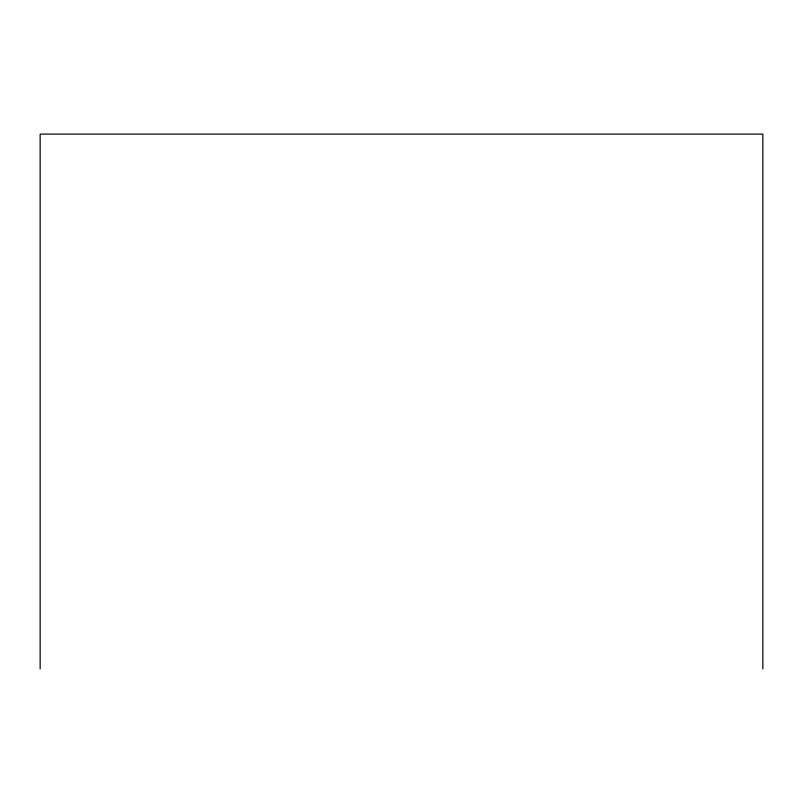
<?xml version="1.0" encoding="UTF-8"?>
<svg xmlns="http://www.w3.org/2000/svg" width="803" height="803" viewBox="0 0 803 803"><rect width="100%" height="100%" fill="white"/><g stroke="black" fill="none" stroke-linecap="round" stroke-linejoin="round"><path stroke-width="1.2" d="M762.85 668.909L762.85 134.091L40.15 134.091L40.15 668.909"/></g></svg>
